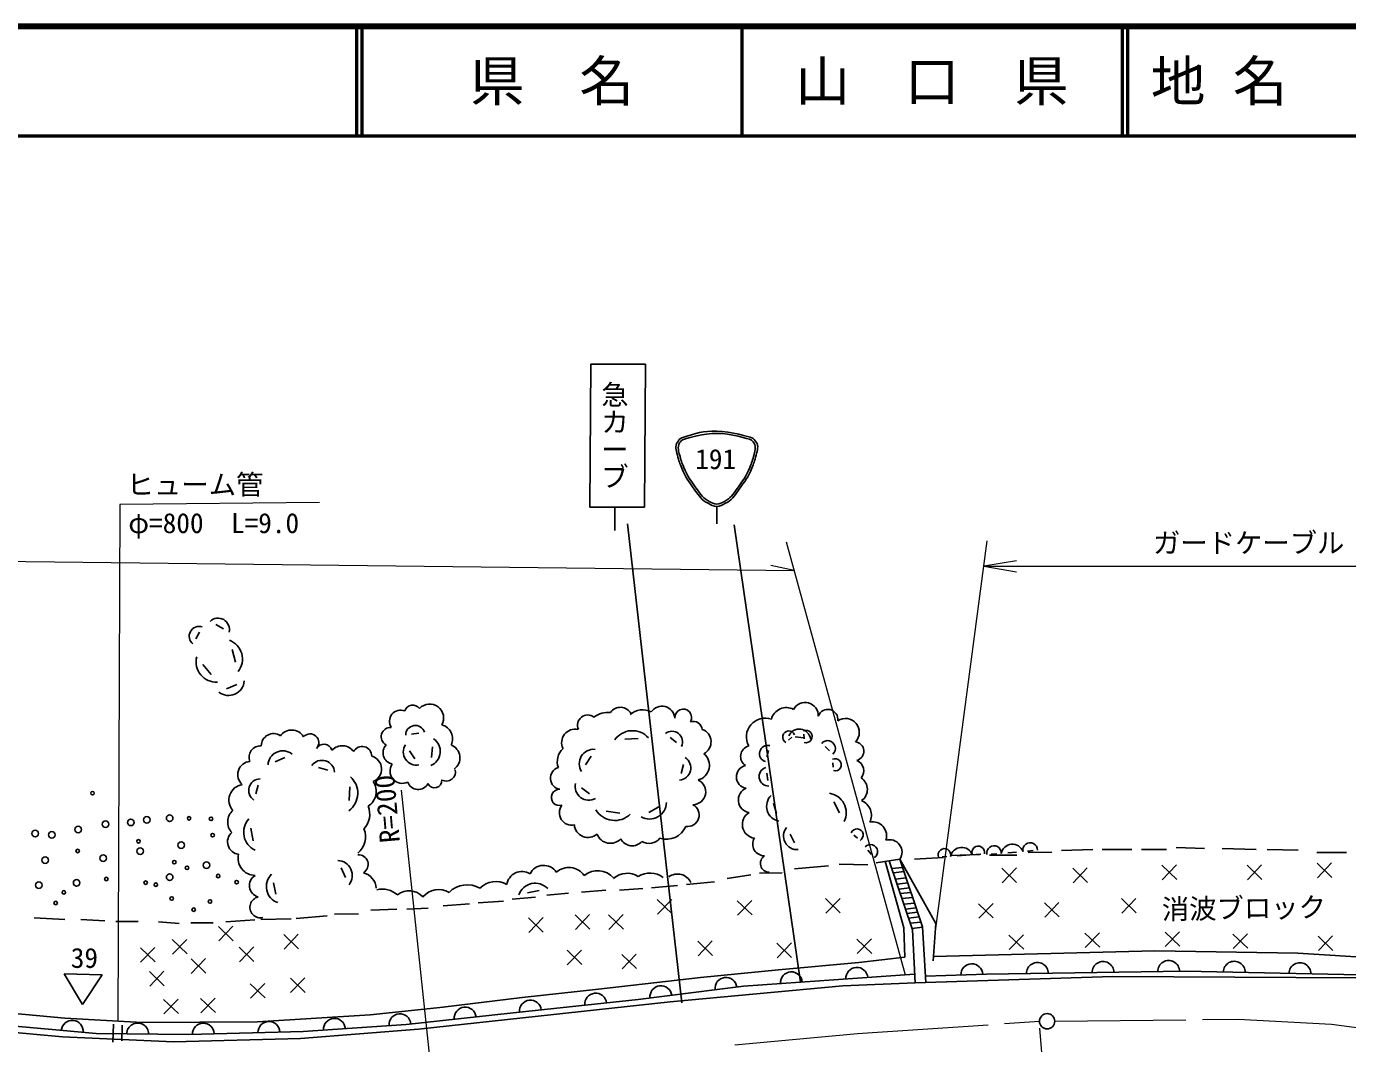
# Model space of a CAD drawing. Units: millimetres, scale not verified. Extents: x 40000 to 680000, y 20000 to 380000.
# Drawn here: x 267574 to 388372, y 286938 to 380000 of the extents above; entities that cross this region are included whole.
import ezdxf
from ezdxf.enums import TextEntityAlignment as Align

# ---------------------------------------------------------------- set-up
doc = ezdxf.new("R2010")
doc.units = ezdxf.units.MM
doc.header["$LTSCALE"] = 1000
doc.linetypes.add('CHAIN', pattern=[18.5, 12, -1.5, 3.5, -1.5])
for name, color, linetype, lineweight in [('M-BGD', 7, 'Continuous', 25), ('M-BMK', 2, 'CHAIN', 13), ('M-BMK-SRVR', 3, 'Continuous', 25), ('M-STR-HTXT', 7, 'Continuous', 13), ('M-STR-STRC', 7, 'Continuous', 25), ('M-TTL', 2, 'Continuous', 140), ('M-TTL-LINE', 7, 'Continuous', 50), ('M-TTL-TXT', 7, 'Continuous', 50)]:
    doc.layers.add(name, color=color, linetype=linetype, lineweight=lineweight)
doc.styles.add('@ＭＳ ゴシック', font='')
doc.styles.add('ＭＳ ゴシック', font='')
doc.styles.get('@ＭＳ ゴシック').set_extended_font_data('@MS Gothic')
doc.styles.get('ＭＳ ゴシック').set_extended_font_data('MS Gothic')

# ---------------------------------------------------------------- blocks, each defined once
blk = doc.blocks.new('open_arrow')
at = {"color": 0, "linetype": 'Continuous', "lineweight": -2}
blk.add_lwpolyline([(7.5, 1.25), (0, 0), (7.5, -1.25)], dxfattribs=at)

msp = doc.modelspace()

# ---------------------------------------------------------------- linework, layer by layer
at = {"layer": 'M-BGD'}
for p, q in [((284890, 325270), (285588, 324874)), ((283056, 323970), (283396, 324592)), ((286377, 322986), (286697, 321836)), ((284469, 320691), (283714, 321615)), ((286801, 319806), (285874, 319393)), ((302769, 315238), (303448, 315351)), ((304715, 314097), (304620, 313116)), ((322294, 314776), (323520, 314852)), ((326436, 314955), (327021, 314484)), ((337251, 314700), (337568, 314985)), ((337874, 315015), (338666, 314905)), ((338653, 315236), (338672, 314810)), ((340597, 314112), (341011, 313720)), ((290329, 312723), (291215, 313119)), ((303100, 312994), (302610, 313729)), ((318707, 312435), (319198, 313246)), ((335277, 313173), (335428, 313758)), ((294295, 312208), (295124, 311962)), ((327660, 312482), (327453, 311652)), ((335375, 311008), (335262, 311687)), ((341311, 312637), (341349, 312222)), ((288550, 309802), (288776, 310575)), ((297148, 310419), (297092, 309174)), ((319055, 309785), (318320, 310332)), ((321843, 308034), (320580, 308194)), ((325403, 308603), (324479, 308075)), ((336170, 307998), (335887, 308941)), ((341392, 309068), (341931, 308039)), ((288321, 305489), (288094, 306640)), ((337812, 305290), (337397, 306101)), ((343236, 306017), (343556, 305734)), ((344511, 304635), (344840, 304244)), ((357304, 304389), (358101, 304458)), ((359093, 304544), (359619, 304590)), ((361340, 304463), (359162, 304417)), ((365093, 304695), (362220, 304602)), ((368661, 304695), (365927, 304695)), ((371812, 304695), (369541, 304695)), ((375287, 304787), (372692, 304880)), ((380013, 304695), (376909, 304787)), ((383859, 304648), (381033, 304695)), ((388261, 304417), (385574, 304417)), ((340906, 303212), (337801, 302934)), ((344520, 303304), (341879, 303351)), ((347439, 303814), (345261, 303490)), ((346098, 303614), (347806, 297520)), ((348584, 297355), (346471, 303670)), ((350729, 297921), (347439, 303814)), ((347439, 303814), (349503, 297614)), ((351424, 303953), (348783, 303814)), ((351303, 304011), (351743, 304043)), ((354714, 304231), (352073, 304138)), ((352672, 304111), (353470, 304169)), ((354399, 304237), (354839, 304269)), ((358143, 304185), (355641, 304185)), ((355786, 304258), (356312, 304303)), ((371404, 303257), (372755, 301956)), ((372730, 303282), (371429, 301931)), ((379188, 303257), (380539, 301956)), ((380514, 303282), (379214, 301931)), ((385583, 303442), (386934, 302142)), ((386908, 303468), (385608, 302116)), ((296346, 303027), (296761, 302141)), ((333816, 302378), (331639, 302053)), ((336689, 302563), (334604, 302517)), ((346713, 302946), (347692, 303056)), ((346839, 302571), (347816, 302681)), ((347033, 301992), (348010, 302101)), ((356762, 302979), (358113, 301678)), ((358088, 303004), (356787, 301653)), ((363249, 302979), (364600, 301678)), ((364575, 303004), (363274, 301653)), ((290392, 300610), (290166, 301647)), ((313389, 300729), (314446, 300955)), ((320564, 300988), (318340, 300802)), ((323947, 301127), (321815, 300988)), ((327098, 301405), (324735, 301173)), ((330480, 301729), (327932, 301497)), ((347187, 301529), (348163, 301639)), ((347338, 301078), (348314, 301188)), ((308100, 299737), (305691, 299551)), ((311204, 299968), (308888, 299829)), ((314124, 300339), (311992, 300154)), ((317135, 300710), (315143, 300524)), ((325253, 300106), (326605, 298806)), ((326579, 300131), (325279, 298780)), ((332574, 300013), (333926, 298713)), ((333900, 300039), (332600, 298688)), ((340637, 300199), (341988, 298898)), ((341963, 300224), (340662, 298873)), ((347477, 300663), (348452, 300772)), ((347632, 300201), (348606, 300310)), ((347804, 299685), (348778, 299795)), ((354630, 299735), (355981, 298435)), ((355956, 299761), (354656, 298410)), ((360654, 299828), (362005, 298528)), ((361980, 299853), (360679, 298502)), ((367697, 300199), (369048, 298898)), ((369023, 300224), (367722, 298873)), ((271078, 298300), (268297, 298439)), ((295080, 298625), (292253, 298393)), ((297952, 298810), (295728, 298764)), ((301428, 299227), (299064, 299134)), ((304300, 299320), (302354, 299227)), ((313484, 298438), (314835, 297138)), ((314810, 298463), (313509, 297112)), ((317747, 298716), (319098, 297416)), ((319073, 298741), (317772, 297390)), ((320805, 298716), (322156, 297416)), ((322131, 298741), (320831, 297390)), ((347953, 299240), (348926, 299349)), ((348086, 298844), (349058, 298953)), ((348229, 298417), (349200, 298526)), ((274738, 298161), (272560, 298300)), ((277796, 298115), (275758, 298115)), ((281550, 297929), (279650, 298068)), ((284654, 297976), (282615, 297976)), ((285127, 297650), (286478, 296350)), ((286452, 297676), (285152, 296324)), ((288454, 298254), (285812, 298068)), ((291790, 298347), (289010, 298300)), ((347806, 297520), (347891, 294848)), ((348386, 297948), (349356, 298057)), ((348542, 297479), (349505, 297587)), ((348823, 292510), (348584, 297355)), ((349503, 297614), (349801, 292540)), ((350494, 294502), (350729, 297921)), ((373008, 297166), (371707, 295815)), ((280910, 296446), (282261, 295145)), ((282236, 296471), (280935, 295120)), ((291104, 296909), (292455, 295608)), ((292430, 296934), (291129, 295583)), ((328960, 296307), (330311, 295006)), ((330286, 296332), (328986, 294981)), ((336189, 296121), (337540, 294821)), ((337514, 296147), (336214, 294795)), ((343510, 296492), (344861, 295191)), ((344836, 296517), (343535, 295166)), ((357410, 296863), (358762, 295562)), ((358736, 296888), (357436, 295537)), ((364361, 297048), (365712, 295747)), ((365687, 297073), (364386, 295722)), ((371682, 297141), (373033, 295840)), ((377891, 296955), (379242, 295655)), ((379217, 296981), (377916, 295629)), ((385675, 296770), (387026, 295469)), ((387001, 296795), (385701, 295444)), ((277991, 295704), (279342, 294404)), ((279317, 295730), (278016, 294378)), ((287026, 295751), (288377, 294450)), ((288352, 295776), (287052, 294425)), ((317006, 295472), (318357, 294172)), ((318331, 295498), (317031, 294147)), ((322010, 295102), (323361, 293801)), ((323336, 295127), (322035, 293776)), ((343697, 294362), (347891, 294848)), ((350522, 294913), (370758, 295427)), ((370758, 295427), (383824, 295196)), ((383824, 295196), (402683, 294037)), ((280151, 293552), (278850, 292201)), ((282624, 294685), (283976, 293384)), ((283950, 294710), (282650, 293359)), ((329194, 292972), (336353, 293690)), ((336353, 293690), (343697, 294362)), ((373515, 293562), (355351, 293284)), ((390937, 293192), (373515, 293562)), ((271021, 293306), (274485, 293225)), ((272701, 290503), (271021, 293306)), ((274485, 293225), (272701, 290503)), ((278825, 293526), (280176, 292226)), ((288046, 292414), (289397, 291114)), ((289372, 292440), (288071, 291089)), ((291706, 292924), (293057, 291624)), ((293032, 292949), (291732, 291598)), ((319881, 291929), (329194, 292972)), ((348785, 293275), (333133, 292195)), ((348822, 292510), (342219, 292232)), ((366916, 293066), (348822, 292510)), ((355351, 293284), (349768, 293097)), ((389204, 292950), (366916, 293066)), ((305644, 290284), (312896, 291153)), ((312896, 291153), (319881, 291929)), ((333133, 292195), (323518, 290968)), ((342219, 292232), (326419, 290749)), ((259702, 290342), (271078, 289253)), ((280122, 290978), (281473, 289677)), ((281448, 291003), (280148, 289652)), ((283505, 291071), (284856, 289770)), ((284831, 291096), (283530, 289745)), ((298995, 289554), (305691, 290272)), ((326419, 290749), (303436, 288247)), ((323518, 290968), (311795, 289716)), ((270862, 287552), (257424, 288756)), ((273939, 287863), (261289, 289021)), ((271078, 289253), (278144, 288859)), ((275542, 288710), (275472, 287065)), ((278144, 288859), (288708, 288929)), ((288708, 288929), (298995, 289554)), ((311795, 289716), (302296, 288697)), ((281009, 287088), (270862, 287552)), ((282418, 287770), (273939, 287863)), ((276306, 287181), (276330, 288617)), ((292890, 288048), (282418, 287770)), ((303436, 288247), (292640, 287413)), ((302296, 288697), (292890, 288048)), ((292640, 287413), (281009, 287088))]:
    msp.add_line(p, q, dxfattribs=at)
for centre, radius in [((273613, 309843), 160), ((274805, 307015), 300), ((277119, 307178), 300), ((278591, 307412), 300), ((280671, 307552), 300), ((282447, 307552), 160), ((284457, 307506), 160), ((268378, 306150), 300), ((269897, 306033), 300), ((272304, 306524), 300), ((284597, 306010), 160), ((272258, 304561), 160), ((277820, 305449), 160), ((277983, 304537), 300), ((281723, 305098), 300), ((269289, 303719), 300), ((274595, 303906), 300), ((281092, 303532), 160), ((284037, 303252), 300), ((274875, 301990), 160), ((280671, 302154), 300), ((282260, 303018), 160), ((285112, 302270), 160), ((268705, 301429), 300), ((270996, 300775), 160), ((272164, 301639), 300), ((278474, 301663), 160), ((279409, 301476), 160), ((286794, 301710), 160), ((270248, 299793), 160), ((280858, 300214), 160), ((284364, 299933), 160), ((282868, 299185), 160)]:
    msp.add_circle(centre, radius, dxfattribs=at)
for centre, radius, start, end in [((283356, 324210), 899, 70.91075, 231.86833), ((285093, 324815), 1046, 346.85117, 133.99315), ((285467, 322113), 1861, 322.22843, 68.91666), ((284950, 321854), 1858, 165.8299, 272.62145), ((286054, 320238), 1448, 232.78996, 355.13502), ((302909, 317112), 793, 38.75007, 160.81475), ((304449, 316730), 1273, 330.30353, 136.38426), ((321888, 316588), 1117, 29.39861, 144.87658), ((325685, 316614), 1188, 4.7276, 146.03065), ((338775, 316945), 1204, 357.90037, 151.79149), ((301787, 316423), 1020, 68.55627, 213.25602), ((318896, 316069), 932, 52.31297, 205.00665), ((320738, 315178), 2066, 83.41689, 128.00039), ((323905, 315754), 1719, 62.44443, 131.46148), ((327631, 316782), 765, 328.523, 185.20896), ((335126, 314989), 1723, 71.00359, 208.52369), ((337053, 316269), 1410, 62.00068, 165.6768), ((340850, 316587), 927, 353.15028, 160.20065), ((342467, 315423), 1263, 315.85968, 123.47601), ((290168, 314185), 1117, 55.7846, 181.00143), ((291825, 314345), 1282, 31.5102, 143.40019), ((300873, 315010), 855, 85.86548, 241.35544), ((303128, 315177), 869, 17.3118, 181.61285), ((305229, 314833), 1307, 333.99275, 75.55753), ((317738, 314475), 1229, 77.50921, 206.31324), ((322981, 313620), 1947, 41.45372, 145.58918), ((326595, 314554), 963, 333.88268, 128.34832), ((328538, 315586), 836, 6.0908, 107.68651), ((328962, 314536), 1209, 296.96533, 70.33912), ((337285, 314981), 564, 22.701, 241.27342), ((338230, 314671), 1042, 8.40689, 155.88648), ((338849, 315031), 564, 253.31635, 111.88877), ((288961, 313144), 1026, 84.95449, 202.53784), ((293507, 314472), 801, 317.38594, 137.38594), ((294773, 313551), 775, 17.84167, 150.73714), ((296444, 312906), 1284, 35.26447, 136.5643), ((298268, 313246), 874, 358.50136, 152.65709), ((301221, 313542), 1044, 136.54189, 259.39639), ((303220, 313605), 1189, 145.36375, 282.01639), ((304034, 313668), 1386, 291.83093, 57.18442), ((305932, 313074), 1277, 306.26848, 68.28153), ((333861, 313208), 989, 104.55972, 237.49502), ((335357, 313464), 755, 75.89842, 255.16099), ((340830, 313943), 712, 313.52105, 139.57526), ((343278, 313680), 868, 285.85736, 83.66992), ((291019, 312367), 1357, 50.64859, 177.5024), ((298835, 312044), 1218, 291.61201, 75.39505), ((317728, 312741), 1614, 132.53933, 200.11806), ((319432, 312550), 1311, 84.16917, 213.51222), ((327181, 312160), 1137, 275.87408, 56.05344), ((328649, 312386), 1375, 284.39359, 51.26349), ((341523, 312447), 556, 254.75075, 115.63811), ((288099, 311544), 1210, 94.02199, 229.10811), ((294595, 311696), 1155, 4.07039, 143.00958), ((301942, 311867), 1120, 144.63754, 296.56505), ((305966, 311788), 842, 240.80624, 14.33095), ((316501, 311211), 1017, 106.51156, 261.65967), ((333546, 311341), 1055, 101.83102, 260.77288), ((335436, 311367), 869, 107.3118, 271.61285), ((343092, 311900), 1036, 320.56283, 65.91821), ((287511, 309224), 1420, 98.28072, 222.12152), ((288952, 310104), 1051, 90.34181, 237.03049), ((295879, 309853), 1993, 305.978, 48.81687), ((297923, 310015), 1630, 303.05931, 33.40412), ((303392, 311173), 997, 197.98755, 333.21504), ((304890, 310999), 667, 204.35005, 4.71886), ((318986, 310460), 1250, 166.95427, 299.7775), ((328500, 309975), 1185, 270.94675, 65.51667), ((343217, 310189), 1251, 305.27681, 57.32709), ((316315, 309457), 749, 87.04753, 287.65723), ((333826, 309230), 1160, 112.80978, 261.74023), ((336636, 308652), 1385, 133.98516, 259.41332), ((340750, 308076), 1779, 332.98831, 82.30364), ((287383, 307212), 1406, 131.14351, 223.53049), ((297022, 307902), 1939, 316.75646, 22.63384), ((317430, 308050), 1126, 142.03165, 282.51964), ((321377, 309417), 2064, 212.30141, 313.22475), ((324541, 309038), 1555, 240.92899, 358.56077), ((328026, 307854), 1058, 260.93581, 62.19429), ((334308, 306986), 1274, 120.59998, 262.01989), ((343362, 307813), 1472, 334.81283, 66.89608), ((289245, 306268), 1807, 136.934, 245.32438), ((318925, 307049), 1255, 184.47441, 311.02754), ((344959, 305949), 1266, 340.95923, 102.10431), ((287089, 305383), 1126, 130.15713, 264.23995), ((296684, 305841), 1898, 308.63217, 22.72239), ((320964, 306559), 1299, 200.60527, 317.25433), ((322963, 306204), 1170, 206.73711, 319.35698), ((324516, 306519), 1266, 238.31884, 321.13632), ((326091, 307550), 1918, 252.11932, 337.28554), ((335042, 305182), 1060, 149.18587, 271.74522), ((338040, 305918), 1240, 140.3592, 273.8319), ((343518, 306014), 566, 299.53224, 157.62043), ((344755, 304506), 647, 300.90698, 139.29484), ((346503, 304456), 1135, 325.59268, 107.80021), ((351511, 304198), 578, 346.8817, 201.47251), ((353092, 303849), 1042, 20.43731, 167.9169), ((354606, 304425), 578, 346.8817, 201.47251), ((356042, 304365), 665, 357.62041, 192.29384), ((357728, 304133), 1042, 21.21733, 168.69692), ((359349, 304652), 665, 357.62041, 192.29384), ((288483, 303884), 1554, 165.87066, 270.07255), ((295989, 302320), 1373, 322.06836, 88.09883), ((297926, 303327), 891, 301.24667, 93.6477), ((314862, 301857), 1386, 33.04302, 153.6899), ((335502, 303428), 815, 121.65403, 269.76324), ((289055, 301401), 1090, 121.49313, 254.76707), ((291060, 301299), 1549, 133.36862, 251.24742), ((297969, 301018), 1603, 4.74614, 74.865), ((312885, 301276), 1403, 58.45194, 171.58185), ((317170, 301330), 1721, 35.54133, 131.77829), ((319790, 300800), 1957, 41.39867, 128.5751), ((322517, 300608), 1913, 58.34136, 131.18593), ((324584, 300543), 1999, 53.09103, 122.13708), ((327106, 301105), 1348, 24.74453, 126.55681), ((300133, 299076), 2002, 46.90915, 105.01836), ((302560, 299274), 1650, 40.69808, 129.96821), ((305263, 299148), 1885, 59.63173, 140.38423), ((307874, 299133), 2333, 59.88222, 135.30707), ((310476, 299789), 1976, 58.90039, 136.43322), ((314094, 300020), 1590, 43.99645, 160.19307), ((288979, 299406), 967, 102.60974, 282.75103), ((343500, 292910), 1000, 3.94519, 183.94519), ((354012, 293239), 1000, 1.92518, 181.92518), ((360010, 293356), 1000, 0.87691, 180.87691), ((366010, 293447), 1000, 0.87691, 180.87691), ((372009, 293539), 1000, 0.87691, 180.87691), ((378008, 293467), 1000, 358.78112, 178.78112), ((384007, 293339), 1000, 358.78112, 178.78112), ((331537, 291992), 1000, 7.2779, 187.2779), ((337514, 292498), 1000, 3.94519, 183.94519), ((319624, 290552), 1000, 6.09151, 186.09151), ((325586, 291232), 1000, 7.2779, 187.2779), ((307692, 289276), 1000, 6.12537, 186.12537), ((313658, 289915), 1000, 6.09151, 186.09151), ((271759, 288063), 1000, 354.76773, 174.76773), ((277750, 287821), 1000, 359.37384, 179.37384), ((283749, 287806), 1000, 1.52077, 181.52077), ((289747, 287965), 1000, 1.52077, 181.52077), ((295739, 288245), 1000, 3.94519, 183.94519), ((301725, 288658), 1000, 4.86641, 183.95485)]:
    msp.add_arc(centre, radius, start, end, dxfattribs=at)
at = {"layer": 'M-BMK'}
for p, q in [((343548, 287875), (360198, 288979)), ((361598, 288979), (378369, 289173)), ((378369, 289173), (386895, 288709)), ((386895, 288709), (397552, 287273)), ((332334, 286810), (343548, 287875))]:
    msp.add_line(p, q, dxfattribs=at)
at = {"layer": 'M-BMK-SRVR'}
msp.add_circle((360898, 288979), 700, dxfattribs=at)
at = {"layer": 'M-STR-HTXT'}
for p, q in [((276113, 336258), (275928, 288983)), ((294369, 336443), (276113, 336258)), ((337045, 332829), (347913, 293215)), ((350667, 297020), (355421, 332936)), ((248173, 331254), (337757, 330232)), ((337757, 330232), (335631, 330671)), ((355113, 330606), (410545, 330606)), ((304656, 283898), (301876, 310124)), ((360213, 288347), (362622, 259062))]:
    msp.add_line(p, q, dxfattribs=at)
at = {"layer": 'M-STR-STRC'}
for p, q in [((319173, 349113), (319081, 336000)), ((319173, 349113), (324178, 349113)), ((324178, 349113), (324085, 336000)), ((319081, 336000), (324085, 336000)), ((321378, 336000), (321378, 333893)), ((330696, 336088), (330696, 334488)), ((322540, 334476), (327507, 290669)), ((338342, 292563), (332272, 334404))]:
    msp.add_line(p, q, dxfattribs=at)
for points, knots in [([(327496, 342373), (327307, 342256), (327217, 342158), (327096, 341973), (326840, 341581), (326989, 341233), (327096, 340773)], [0, 0, 0, 0, 1, 1, 1, 2, 2, 2, 2]), ([(327571, 342185), (327527, 342147), (327384, 342021), (327296, 341890), (327066, 341549), (327242, 340979), (327286, 340836)], [0, 0, 0, 0, 1, 1, 1, 2, 2, 2, 2]), ([(327496, 342373), (328856, 342797), (329425, 342977), (330696, 342972), (331968, 342967), (333706, 342432), (333896, 342373)], [0, 0, 0, 0, 1, 1, 1, 2, 2, 2, 2]), ([(327574, 342182), (328164, 342366), (329455, 342768), (330696, 342768), (331936, 342768), (333627, 342247), (333818, 342188)], [0, 0, 0, 0, 1, 1, 1, 2, 2, 2, 2]), ([(333819, 342188), (333864, 342149), (334007, 342022), (334096, 341890), (334327, 341549), (334150, 340978), (334106, 340835)], [0, 0, 0, 0, 1, 1, 1, 2, 2, 2, 2]), ([(333896, 342373), (334085, 342256), (334175, 342158), (334296, 341973), (334553, 341581), (334404, 341233), (334296, 340773)], [0, 0, 0, 0, 1, 1, 1, 2, 2, 2, 2]), ([(327096, 340773), (327240, 340214), (327310, 340031), (327496, 339573), (327839, 338729), (328086, 338446), (328696, 337573)], [0, 0, 0, 0, 1, 1, 1, 2, 2, 2, 2]), ([(327286, 340836), (327427, 340287), (327496, 340107), (327679, 339657), (328018, 338821), (328264, 338540), (328868, 337676)], [0, 0, 0, 0, 1, 1, 1, 2, 2, 2, 2]), ([(334106, 340836), (333965, 340287), (333896, 340107), (333713, 339657), (333374, 338821), (333129, 338540), (332525, 337676)], [0, 0, 0, 0, 1, 1, 1, 2, 2, 2, 2]), ([(334296, 340773), (334152, 340214), (334082, 340031), (333896, 339573), (333553, 338729), (333306, 338446), (332696, 337573)], [0, 0, 0, 0, 1, 1, 1, 2, 2, 2, 2]), ([(328696, 337573), (329136, 336992), (329303, 336670), (329896, 336373), (330193, 336225), (330364, 336088), (330696, 336088), (331028, 336088), (331200, 336225), (331496, 336373), (332089, 336670), (332257, 336992), (332696, 337573)], [0, 0, 0, 0, 1, 1, 1, 2, 2, 2, 3, 3, 3, 4, 4, 4, 4]), ([(328838, 337715), (329266, 337149), (329426, 336829), (330006, 336546), (330263, 336421), (330410, 336300), (330696, 336300), (330982, 336300), (331129, 336421), (331387, 336546), (331967, 336829), (332127, 337149), (332555, 337715)], [0, 0, 0, 0, 1, 1, 1, 2, 2, 2, 3, 3, 3, 4, 4, 4, 4])]:
    msp.add_open_spline(points, degree=3, knots=knots, dxfattribs=at)
at = {"layer": 'M-TTL'}
msp.add_line((680000, 380000), (40000, 380000), dxfattribs=at)
at = {"layer": 'M-TTL-LINE'}
for p, q in [((297750, 380000), (297750, 370000)), ((298250, 380000), (298250, 370000)), ((333000, 380000), (333000, 370000)), ((367750, 380000), (367750, 370000)), ((368250, 380000), (368250, 370000)), ((40000, 370000), (680000, 370000))]:
    msp.add_line(p, q, dxfattribs=at)

# ---------------------------------------------------------------- block references
at = {"layer": 'M-STR-HTXT', "xscale": 400, "yscale": 400}
msp.add_blockref('open_arrow', (355113, 330606), dxfattribs=at)

# ---------------------------------------------------------------- texts
at = {"layer": 'M-BGD', "style": 'ＭＳ ゴシック'}
msp.add_text('消波ブロック', height=1833, rotation=0.775, dxfattribs=at).set_placement((378890, 299334), align=Align.MIDDLE_CENTER)
msp.add_text('39', height=1833, dxfattribs=at).set_placement((272875, 294777), align=Align.MIDDLE_CENTER)
at = {"layer": 'M-STR-HTXT', "style": 'ＭＳ ゴシック'}
for s, p in [('ヒューム管', (282991, 338081)), ('φ=800\u3000L=9.0', (284700, 334558))]:
    msp.add_text(s, height=1833, dxfattribs=at).set_placement(p, align=Align.MIDDLE_CENTER)
msp.add_text('ガードケーブル', height=1833, dxfattribs=at).set_placement((370579, 331281), align=Align.BOTTOM_LEFT)
msp.add_text('R=200', height=1833, rotation=94.884, dxfattribs=at).set_placement((301743, 311640), align=Align.BOTTOM_RIGHT)
at = {"layer": 'M-STR-STRC', "style": '@ＭＳ ゴシック'}
msp.add_text('急カーブ', height=1833, rotation=270, dxfattribs=at).set_placement((321351, 342580), align=Align.MIDDLE_CENTER)
at = {"layer": 'M-STR-STRC', "style": 'ＭＳ ゴシック'}
msp.add_text('191', height=1833, dxfattribs=at).set_placement((328723, 338948), align=Align.BOTTOM_LEFT)
at = {"layer": 'M-TTL-TXT', "style": 'ＭＳ ゴシック'}
for s, p in [('県\u3000名', (315625, 375000)), ('山\u3000口\u3000県', (350375, 375000))]:
    msp.add_text(s, height=3666, dxfattribs=at).set_placement(p, align=Align.MIDDLE_CENTER)
msp.add_text('地 名', height=3666, dxfattribs=at).set_placement((370380, 375000), align=Align.MIDDLE_LEFT)

doc.saveas('drawing.dxf')
